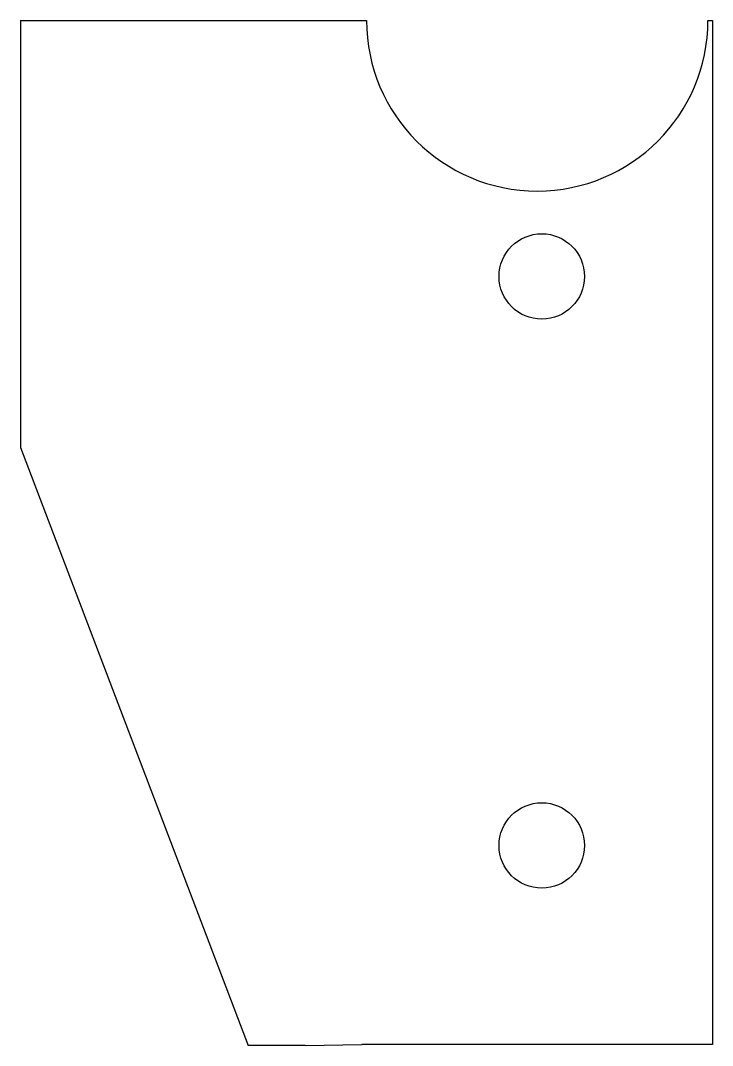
# Model space of a CAD drawing. Header units: inches. Extents: x 2 to 3.52, y 2 to 4.25.
import ezdxf

# ---------------------------------------------------------------- set-up
doc = ezdxf.new("R2010")
doc.units = ezdxf.units.IN
doc.header["$MEASUREMENT"] = 0
doc.layers.get('0').update_dxf_attribs({"linetype": 'CONTINUOUS'})

msp = doc.modelspace()

# ---------------------------------------------------------------- linework, layer by layer
for p, q in [((2, 4.2514, 0.0625), (2, 3.3139, 0.0625)), ((2, 4.2514, 0.0625), (2.625, 4.2514, 0.0625)), ((2.625, 4.2514), (2.75, 4.2517)), ((2.75, 4.2517, 0.0625), (2.76, 4.2517, 0.0625)), ((3.51, 4.2517, 0.0625), (3.52, 4.2517, 0.0625)), ((3.52, 4.2517, 0.0625), (3.52, 2.0019, 0.0625)), ((2, 3.3139, 0.0625), (2.5, 2, 0.0625)), ((2.625, 2, 0.0625), (2.5, 2, 0.0625)), ((2.625, 2), (2.75, 2.0019)), ((3.52, 2.0019, 0.0625), (2.75, 2.0019, 0.0625))]:
    msp.add_line(p, q)
for centre in [(3.145, 3.6894), (3.145, 2.4394)]:
    msp.add_circle(centre, 0.0938)
msp.add_arc((3.135, 4.2521, 0.0625), 0.375, 180.0666, 359.9334)

doc.saveas('drawing.dxf')
